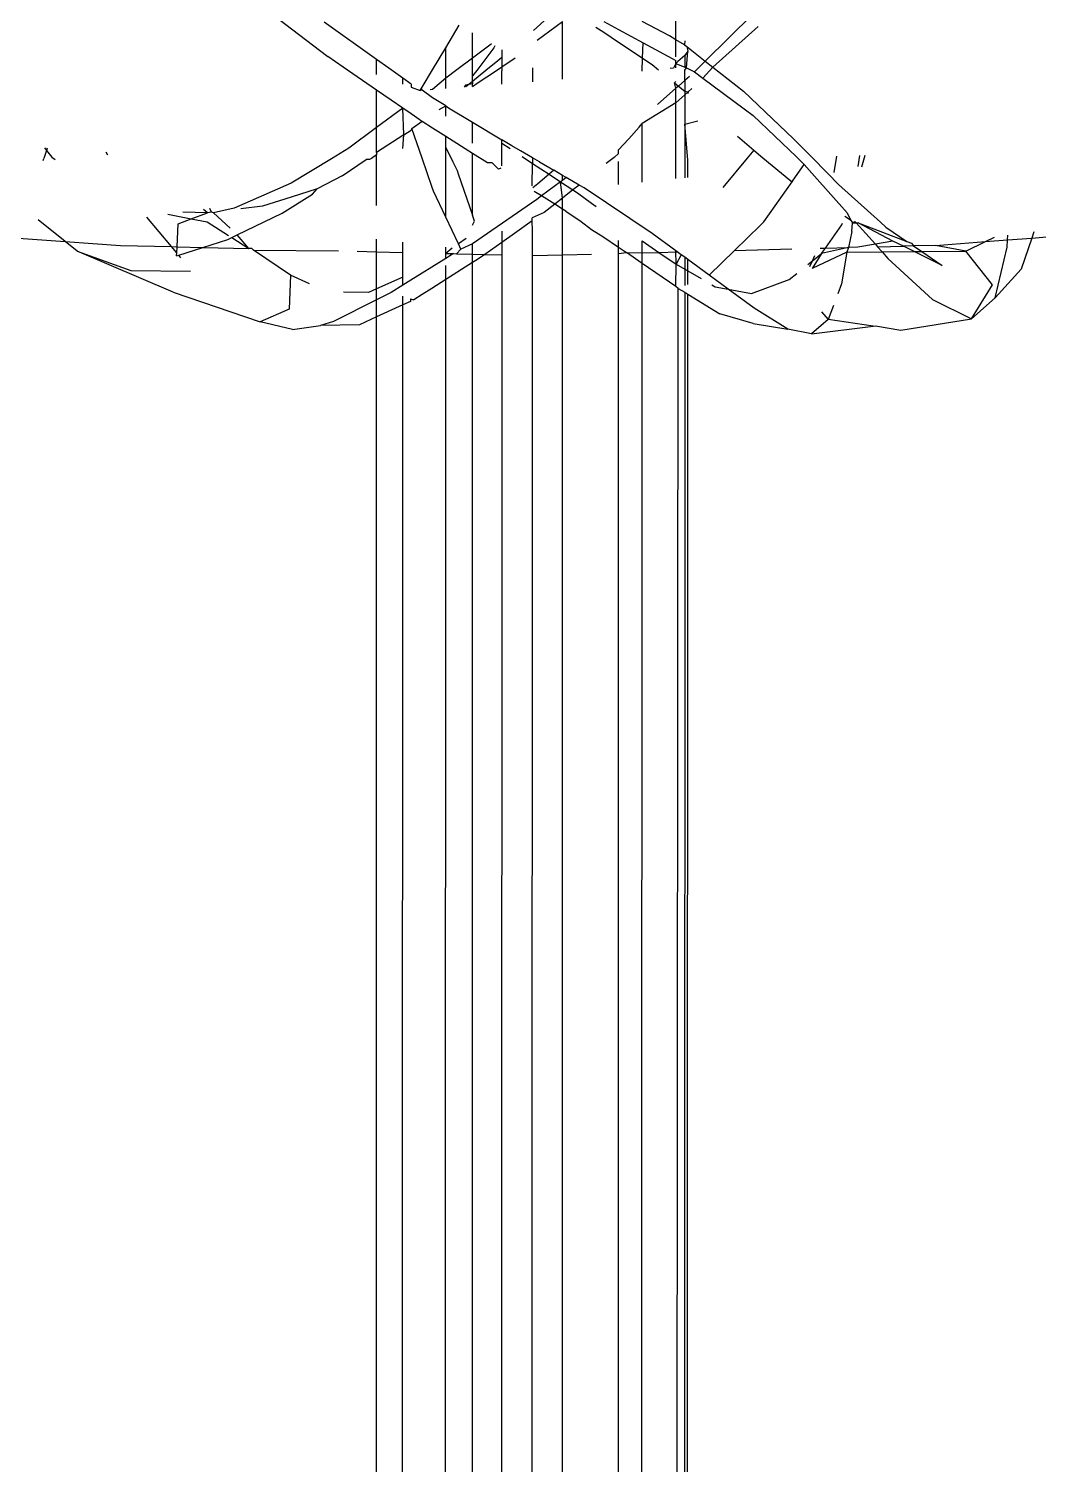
# Model space of a CAD drawing. Header units: inches. Extents: x 3324238 to 135265466, y -1036581 to 20094598.
# Drawn here: x 3354734.106 to 3354734.768, y -519092.434 to -519091.493 of the extents above; entities that cross this region are included whole.
import ezdxf

# ---------------------------------------------------------------- set-up
doc = ezdxf.new("R2010")
doc.units = ezdxf.units.IN
doc.header["$MEASUREMENT"] = 0

msp = doc.modelspace()

# ---------------------------------------------------------------- linework, layer by layer
for p, q in [((3354734.23873, -519091.46209, 0.00267), (3354734.27867, -519091.49267, 0.00267)), ((3354734.4563, -519091.47646, 0.00267), (3354734.4372, -519091.4939, 0.00267)), ((3354734.53061, -519091.49625, 0.00267), (3354734.53051, -519091.48051, 0.00267)), ((3354734.58114, -519091.48303, 0.00267), (3354734.54989, -519091.5139, 0.00267)), ((3354734.27867, -519091.49267, 0.00267), (3354734.30246, -519091.51088, 0.00267)), ((3354734.33444, -519091.51281, 0.00267), (3354734.29999, -519091.48833, 0.00267)), ((3354734.37976, -519091.50506, 0.00267), (3354734.38856, -519091.49029, 0.00267)), ((3354734.43978, -519091.50021, 0.00267), (3354734.4563, -519091.488, 0.00267)), ((3354734.45629, -519091.51569, 0.00267), (3354734.4563, -519091.488, 0.00267)), ((3354734.47821, -519091.49156, 0.00267), (3354734.48332, -519091.49497, 0.00267)), ((3354734.48335, -519091.48789, 0.00267), (3354734.49305, -519091.49313, 0.00267)), ((3354734.52636, -519091.49736, 0.00267), (3354734.5085, -519091.48779, 0.00267)), ((3354734.58447, -519091.49117, 0.00267), (3354734.55488, -519091.51783, 0.00267)), ((3354734.39738, -519091.51183, 0.00267), (3354734.39739, -519091.49542, 0.00267)), ((3354734.48332, -519091.49497, 0.00267), (3354734.49305, -519091.50146, 0.00267)), ((3354734.49305, -519091.49313, 0.00267), (3354734.50917, -519091.50186, 0.00267)), ((3354734.49305, -519091.50146, 0.00267), (3354734.49801, -519091.50478, 0.00267)), ((3354734.50881, -519091.51198, 0.00267), (3354734.50917, -519091.50186, 0.00267)), ((3354734.50917, -519091.50186, 0.00267), (3354734.5306, -519091.51346, 0.00267)), ((3354734.53061, -519091.49986, 0.00267), (3354734.52636, -519091.49736, 0.00267)), ((3354734.5306, -519091.51104, 0.00267), (3354734.53061, -519091.49986, 0.00267)), ((3354734.53061, -519091.49986, 0.00267), (3354734.53061, -519091.49625, 0.00267)), ((3354734.53636, -519091.50324, 0.00267), (3354734.53061, -519091.49986, 0.00267)), ((3354734.53641, -519091.50061, 0.00267), (3354734.53636, -519091.50324, 0.00267)), ((3354734.31247, -519091.51775, 0.00267), (3354734.30246, -519091.51088, 0.00267)), ((3354734.37113, -519091.51954, 0.00267), (3354734.37976, -519091.50506, 0.00267)), ((3354734.37975, -519091.51941, 0.00267), (3354734.37976, -519091.50506, 0.00267)), ((3354734.40875, -519091.50336, 0.00267), (3354734.39738, -519091.51183, 0.00267)), ((3354734.41127, -519091.50514, 0.00267), (3354734.40012, -519091.51992, 0.00267)), ((3354734.40973, -519091.50259, 0.00267), (3354734.40875, -519091.50336, 0.00267)), ((3354734.41196, -519091.50389, 0.00267), (3354734.41127, -519091.50514, 0.00267)), ((3354734.41651, -519091.50654, 0.00267), (3354734.41651, -519091.51157, 0.00267)), ((3354734.49801, -519091.50478, 0.00267), (3354734.50881, -519091.51198, 0.00267)), ((3354734.53641, -519091.51025, 0.00267), (3354734.53194, -519091.51418, 0.00267)), ((3354734.53636, -519091.50324, 0.00267), (3354734.53772, -519091.50431, 0.00267)), ((3354734.53837, -519091.50729, 0.00267), (3354734.53641, -519091.51025, 0.00267)), ((3354734.53866, -519091.50828, 0.00267), (3354734.53641, -519091.51025, 0.00267)), ((3354734.53641, -519091.51025, 0.00267), (3354734.53641, -519091.51776, 0.00267)), ((3354734.53767, -519091.51826, 0.00267), (3354734.53837, -519091.50729, 0.00267)), ((3354734.53772, -519091.50431, 0.00267), (3354734.54989, -519091.5139, 0.00267)), ((3354734.53772, -519091.50431, 0.00267), (3354734.53837, -519091.50729, 0.00267)), ((3354734.33444, -519091.53284, 0.00267), (3354734.31247, -519091.51775, 0.00267)), ((3354734.33444, -519091.51829, 0.00267), (3354734.33444, -519091.51281, 0.00267)), ((3354734.34246, -519091.51849, 0.00267), (3354734.33444, -519091.51281, 0.00267)), ((3354734.33444, -519091.5226, 0.00267), (3354734.33444, -519091.51829, 0.00267)), ((3354734.35162, -519091.52499, 0.00267), (3354734.34246, -519091.51849, 0.00267)), ((3354734.3643, -519091.531, 0.00267), (3354734.37113, -519091.51954, 0.00267)), ((3354734.37975, -519091.52496, 0.00267), (3354734.37975, -519091.51941, 0.00267)), ((3354734.38696, -519091.51959, 0.00267), (3354734.37975, -519091.52496, 0.00267)), ((3354734.39738, -519091.51183, 0.00267), (3354734.38696, -519091.51959, 0.00267)), ((3354734.39738, -519091.51985, 0.00267), (3354734.39738, -519091.51183, 0.00267)), ((3354734.39738, -519091.52355, 0.00267), (3354734.39738, -519091.51985, 0.00267)), ((3354734.40012, -519091.51992, 0.00267), (3354734.39738, -519091.52355, 0.00267)), ((3354734.40614, -519091.52007, 0.00267), (3354734.39738, -519091.52715, 0.00267)), ((3354734.40105, -519091.52797, 0.00267), (3354734.41238, -519091.52045, 0.00267)), ((3354734.41398, -519091.51373, 0.00267), (3354734.40614, -519091.52007, 0.00267)), ((3354734.41238, -519091.52045, 0.00267), (3354734.41651, -519091.51765, 0.00267)), ((3354734.41651, -519091.51157, 0.00267), (3354734.41398, -519091.51373, 0.00267)), ((3354734.41651, -519091.51157, 0.00267), (3354734.41651, -519091.51765, 0.00267)), ((3354734.41651, -519091.51765, 0.00267), (3354734.42534, -519091.51167, 0.00267)), ((3354734.41651, -519091.51765, 0.00267), (3354734.41651, -519091.52032, 0.00267)), ((3354734.41651, -519091.52487, 0.00267), (3354734.41651, -519091.52032, 0.00267)), ((3354734.43667, -519091.51826, 0.00267), (3354734.43667, -519091.52082, 0.00267)), ((3354734.43667, -519091.52082, 0.00267), (3354734.43667, -519091.52734, 0.00267)), ((3354734.45629, -519091.52032, 0.00267), (3354734.45629, -519091.51569, 0.00267)), ((3354734.45629, -519091.52568, 0.00267), (3354734.45629, -519091.52032, 0.00267)), ((3354734.5085, -519091.52052, 0.00267), (3354734.50881, -519091.51198, 0.00267)), ((3354734.50881, -519091.51198, 0.00267), (3354734.51504, -519091.51613, 0.00267)), ((3354734.51504, -519091.51613, 0.00267), (3354734.51912, -519091.51947, 0.00267)), ((3354734.52909, -519091.51848, 0.00267), (3354734.52677, -519091.51871, 0.00267)), ((3354734.5306, -519091.51535, 0.00267), (3354734.52909, -519091.51848, 0.00267)), ((3354734.5306, -519091.51535, 0.00267), (3354734.5306, -519091.51346, 0.00267)), ((3354734.53194, -519091.51418, 0.00267), (3354734.5306, -519091.51535, 0.00267)), ((3354734.5306, -519091.51833, 0.00267), (3354734.5306, -519091.51535, 0.00267)), ((3354734.5306, -519091.51535, 0.00267), (3354734.53641, -519091.51776, 0.00267)), ((3354734.5364, -519091.52656, 0.00267), (3354734.53641, -519091.51985, 0.00267)), ((3354734.53641, -519091.51776, 0.00267), (3354734.53767, -519091.51826, 0.00267)), ((3354734.53641, -519091.51985, 0.00267), (3354734.53767, -519091.51826, 0.00267)), ((3354734.53767, -519091.51826, 0.00267), (3354734.54276, -519091.52094, 0.00267)), ((3354734.54568, -519091.51806, 0.00267), (3354734.54276, -519091.52094, 0.00267)), ((3354734.54276, -519091.52094, 0.00267), (3354734.54824, -519091.52501, 0.00267)), ((3354734.54989, -519091.5139, 0.00267), (3354734.54568, -519091.51806, 0.00267)), ((3354734.55488, -519091.51783, 0.00267), (3354734.54824, -519091.52501, 0.00267)), ((3354734.54989, -519091.5139, 0.00267), (3354734.55488, -519091.51783, 0.00267)), ((3354734.55488, -519091.51783, 0.00267), (3354734.5749, -519091.5336, 0.00267)), ((3354734.35162, -519091.5289, 0.00267), (3354734.35162, -519091.52499, 0.00267)), ((3354734.3572, -519091.52894, 0.00267), (3354734.35162, -519091.52499, 0.00267)), ((3354734.3572, -519091.52894, 0.00267), (3354734.35719, -519091.53094, 0.00267)), ((3354734.37975, -519091.52496, 0.00267), (3354734.37108, -519091.53246, 0.00267)), ((3354734.37975, -519091.53178, 0.00267), (3354734.37975, -519091.52496, 0.00267)), ((3354734.3928, -519091.52962, 0.00267), (3354734.39189, -519091.53084, 0.00267)), ((3354734.39483, -519091.52922, 0.00267), (3354734.3928, -519091.52962, 0.00267)), ((3354734.39483, -519091.52922, 0.00267), (3354734.39293, -519091.53075, 0.00267)), ((3354734.39738, -519091.52715, 0.00267), (3354734.39483, -519091.52922, 0.00267)), ((3354734.39738, -519091.52871, 0.00267), (3354734.39483, -519091.52922, 0.00267)), ((3354734.39738, -519091.52715, 0.00267), (3354734.39738, -519091.52355, 0.00267)), ((3354734.39738, -519091.52715, 0.00267), (3354734.39738, -519091.52871, 0.00267)), ((3354734.39738, -519091.53041, 0.00267), (3354734.40105, -519091.52797, 0.00267)), ((3354734.39738, -519091.53041, 0.00267), (3354734.39738, -519091.52871, 0.00267)), ((3354734.41651, -519091.52891, 0.00267), (3354734.41651, -519091.52487, 0.00267)), ((3354734.52978, -519091.52816, 0.00267), (3354734.5306, -519091.52712, 0.00267)), ((3354734.5306, -519091.53165, 0.00267), (3354734.52978, -519091.52816, 0.00267)), ((3354734.52978, -519091.52816, 0.00267), (3354734.53227, -519091.53019, 0.00267)), ((3354734.53227, -519091.53019, 0.00267), (3354734.5306, -519091.53165, 0.00267)), ((3354734.5364, -519091.52656, 0.00267), (3354734.53227, -519091.53019, 0.00267)), ((3354734.53227, -519091.53019, 0.00267), (3354734.5364, -519091.53356, 0.00267)), ((3354734.53944, -519091.52389, 0.00267), (3354734.5364, -519091.52656, 0.00267)), ((3354734.5364, -519091.52656, 0.00267), (3354734.5364, -519091.53356, 0.00267)), ((3354734.54824, -519091.52501, 0.00267), (3354734.57542, -519091.54517, 0.00267)), ((3354734.33444, -519091.54134, 0.00267), (3354734.33444, -519091.53284, 0.00267)), ((3354734.34401, -519091.53942, 0.00267), (3354734.33444, -519091.53284, 0.00267)), ((3354734.35162, -519091.54465, 0.00267), (3354734.34401, -519091.53942, 0.00267)), ((3354734.35719, -519091.53094, 0.00267), (3354734.36306, -519091.53309, 0.00267)), ((3354734.36306, -519091.53309, 0.00267), (3354734.36365, -519091.53209, 0.00267)), ((3354734.3643, -519091.53299, 0.00267), (3354734.36306, -519091.53309, 0.00267)), ((3354734.36365, -519091.53209, 0.00267), (3354734.3643, -519091.531, 0.00267)), ((3354734.36365, -519091.53209, 0.00267), (3354734.3643, -519091.53299, 0.00267)), ((3354734.37106, -519091.53794, 0.00267), (3354734.3643, -519091.53299, 0.00267)), ((3354734.37108, -519091.53246, 0.00267), (3354734.36951, -519091.53258, 0.00267)), ((3354734.37975, -519091.54321, 0.00267), (3354734.37106, -519091.53794, 0.00267)), ((3354734.5306, -519091.53165, 0.00267), (3354734.51852, -519091.54226, 0.00267)), ((3354734.5306, -519091.54111, 0.00267), (3354734.5306, -519091.53165, 0.00267)), ((3354734.5364, -519091.53597, 0.00267), (3354734.5306, -519091.54111, 0.00267)), ((3354734.5364, -519091.53356, 0.00267), (3354734.5364, -519091.53597, 0.00267)), ((3354734.5364, -519091.53356, 0.00267), (3354734.53858, -519091.53404, 0.00267)), ((3354734.53858, -519091.53404, 0.00267), (3354734.5364, -519091.53597, 0.00267)), ((3354734.5364, -519091.53597, 0.00267), (3354734.5364, -519091.55526, 0.00267)), ((3354734.53858, -519091.53404, 0.00267), (3354734.53836, -519091.53516, 0.00267)), ((3354734.54097, -519091.53181, 0.00267), (3354734.53858, -519091.53404, 0.00267)), ((3354734.58457, -519091.5428, 0.00267), (3354734.5749, -519091.5336, 0.00267)), ((3354734.33443, -519091.55742, 0.00267), (3354734.33444, -519091.54134, 0.00267)), ((3354734.35162, -519091.54465, 0.00267), (3354734.33443, -519091.55742, 0.00267)), ((3354734.35229, -519091.56227, 0.00267), (3354734.35162, -519091.54465, 0.00267)), ((3354734.35714, -519091.54844, 0.00267), (3354734.35162, -519091.54465, 0.00267)), ((3354734.36309, -519091.55253, 0.00267), (3354734.35714, -519091.54844, 0.00267)), ((3354734.37553, -519091.54568, 0.00267), (3354734.37975, -519091.54321, 0.00267)), ((3354734.37975, -519091.54993, 0.00267), (3354734.37975, -519091.54321, 0.00267)), ((3354734.37975, -519091.54321, 0.00267), (3354734.38154, -519091.54456, 0.00267)), ((3354734.38154, -519091.54456, 0.00267), (3354734.39738, -519091.55389, 0.00267)), ((3354734.5306, -519091.54111, 0.00267), (3354734.5085, -519091.55482, 0.00267)), ((3354734.5306, -519091.55677, 0.00267), (3354734.5306, -519091.54111, 0.00267)), ((3354734.57542, -519091.54517, 0.00267), (3354734.5812, -519091.54945, 0.00267)), ((3354734.60765, -519091.56475, 0.00267), (3354734.58457, -519091.5428, 0.00267)), ((3354734.33443, -519091.55742, 0.00267), (3354734.31619, -519091.57097, 0.00267)), ((3354734.33443, -519091.57373, 0.00267), (3354734.33443, -519091.55742, 0.00267)), ((3354734.35764, -519091.55793, 0.00267), (3354734.3571, -519091.55911, 0.00267)), ((3354734.35764, -519091.55793, 0.00267), (3354734.3643, -519091.55329, 0.00267)), ((3354734.3643, -519091.57744, 0.00267), (3354734.35764, -519091.55793, 0.00267)), ((3354734.36309, -519091.55253, 0.00267), (3354734.3643, -519091.55329, 0.00267)), ((3354734.3643, -519091.55329, 0.00267), (3354734.37099, -519091.5575, 0.00267)), ((3354734.37099, -519091.5575, 0.00267), (3354734.37975, -519091.56302, 0.00267)), ((3354734.39738, -519091.55389, 0.00267), (3354734.4165, -519091.56549, 0.00267)), ((3354734.39738, -519091.56772, 0.00267), (3354734.39738, -519091.55389, 0.00267)), ((3354734.50663, -519091.55715, 0.00267), (3354734.49973, -519091.56476, 0.00267)), ((3354734.50663, -519091.55715, 0.00267), (3354734.5085, -519091.55482, 0.00267)), ((3354734.5085, -519091.56249, 0.00267), (3354734.5085, -519091.55482, 0.00267)), ((3354734.5306, -519091.57869, 0.00267), (3354734.5306, -519091.55677, 0.00267)), ((3354734.5364, -519091.55526, 0.00267), (3354734.54506, -519091.55302, 0.00267)), ((3354734.5364, -519091.55526, 0.00267), (3354734.5364, -519091.57854, 0.00267)), ((3354734.53836, -519091.5785, 0.00267), (3354734.5364, -519091.55526, 0.00267)), ((3354734.5812, -519091.54945, 0.00267), (3354734.60957, -519091.57669, 0.00267)), ((3354734.35229, -519091.56227, 0.00267), (3354734.33443, -519091.57373, 0.00267)), ((3354734.35162, -519091.57105, 0.00267), (3354734.35229, -519091.56227, 0.00267)), ((3354734.35229, -519091.56227, 0.00267), (3354734.3571, -519091.55911, 0.00267)), ((3354734.37975, -519091.57039, 0.00267), (3354734.37975, -519091.56302, 0.00267)), ((3354734.37975, -519091.56302, 0.00267), (3354734.39738, -519091.57413, 0.00267)), ((3354734.4165, -519091.56754, 0.00267), (3354734.4165, -519091.56549, 0.00267)), ((3354734.41973, -519091.56744, 0.00267), (3354734.4165, -519091.56549, 0.00267)), ((3354734.4165, -519091.58057, 0.00267), (3354734.4165, -519091.56754, 0.00267)), ((3354734.4165, -519091.56754, 0.00267), (3354734.42209, -519091.57122, 0.00267)), ((3354734.42301, -519091.56935, 0.00267), (3354734.41973, -519091.56744, 0.00267)), ((3354734.49973, -519091.56476, 0.00267), (3354734.49304, -519091.57212, 0.00267)), ((3354734.50849, -519091.57925, 0.00267), (3354734.5085, -519091.56249, 0.00267)), ((3354734.57106, -519091.56307, 0.00267), (3354734.58167, -519091.57232, 0.00267)), ((3354734.60765, -519091.56475, 0.00267), (3354734.61921, -519091.57645, 0.00267)), ((3354734.11804, -519091.57236, 0.00267), (3354734.11639, -519091.57777, 0.00267)), ((3354734.11668, -519091.57072, 0.00267), (3354734.11804, -519091.57236, 0.00267)), ((3354734.1185, -519091.57085, 0.00267), (3354734.11804, -519091.57236, 0.00267)), ((3354734.11804, -519091.57236, 0.00267), (3354734.12165, -519091.57673, 0.00267)), ((3354734.12165, -519091.57673, 0.00267), (3354734.12379, -519091.57842, 0.00267)), ((3354734.15838, -519091.57542, 0.00267), (3354734.15726, -519091.5736, 0.00267)), ((3354734.31619, -519091.57097, 0.00267), (3354734.30496, -519091.57781, 0.00267)), ((3354734.33443, -519091.57533, 0.00267), (3354734.33115, -519091.57773, 0.00267)), ((3354734.33443, -519091.57373, 0.00267), (3354734.33443, -519091.57533, 0.00267)), ((3354734.33443, -519091.57854, 0.00267), (3354734.33443, -519091.57533, 0.00267)), ((3354734.37975, -519091.57039, 0.00267), (3354734.38434, -519091.57978, 0.00267)), ((3354734.37975, -519091.57966, 0.00267), (3354734.37975, -519091.57039, 0.00267)), ((3354734.39738, -519091.5801, 0.00267), (3354734.39738, -519091.57413, 0.00267)), ((3354734.39738, -519091.57413, 0.00267), (3354734.40724, -519091.58034, 0.00267)), ((3354734.42866, -519091.57265, 0.00267), (3354734.42301, -519091.56935, 0.00267)), ((3354734.43668, -519091.57732, 0.00267), (3354734.42866, -519091.57265, 0.00267)), ((3354734.42992, -519091.57636, 0.00267), (3354734.43668, -519091.58107, 0.00267)), ((3354734.43668, -519091.57732, 0.00267), (3354734.43668, -519091.58107, 0.00267)), ((3354734.44114, -519091.57992, 0.00267), (3354734.43668, -519091.57732, 0.00267)), ((3354734.49014, -519091.57694, 0.00267), (3354734.48495, -519091.58103, 0.00267)), ((3354734.49304, -519091.57437, 0.00267), (3354734.49014, -519091.57694, 0.00267)), ((3354734.49304, -519091.57437, 0.00267), (3354734.49304, -519091.57212, 0.00267)), ((3354734.58167, -519091.57232, 0.00267), (3354734.57734, -519091.57751, 0.00267)), ((3354734.58167, -519091.57232, 0.00267), (3354734.58768, -519091.57725, 0.00267)), ((3354734.58768, -519091.57725, 0.00267), (3354734.60604, -519091.59228, 0.00267)), ((3354734.60957, -519091.57669, 0.00267), (3354734.61477, -519091.58169, 0.00267)), ((3354734.61921, -519091.57645, 0.00267), (3354734.63022, -519091.58759, 0.00267)), ((3354734.63429, -519091.58679, 0.00267), (3354734.63617, -519091.57622, 0.00267)), ((3354734.65013, -519091.5829, 0.00267), (3354734.65108, -519091.57564, 0.00267)), ((3354734.6525, -519091.58326, 0.00267), (3354734.6546, -519091.57555, 0.00267)), ((3354734.116, -519091.5791, 0.00267), (3354734.11639, -519091.57777, 0.00267)), ((3354734.30496, -519091.57781, 0.00267), (3354734.27843, -519091.59397, 0.00267)), ((3354734.31191, -519091.58906, 0.00267), (3354734.32761, -519091.57837, 0.00267)), ((3354734.3299, -519091.57843, 0.00267), (3354734.32761, -519091.57837, 0.00267)), ((3354734.33115, -519091.57773, 0.00267), (3354734.3299, -519091.57843, 0.00267)), ((3354734.33443, -519091.59528, 0.00267), (3354734.33443, -519091.57854, 0.00267)), ((3354734.37084, -519091.59661, 0.00267), (3354734.3643, -519091.57744, 0.00267)), ((3354734.37975, -519091.58898, 0.00267), (3354734.37975, -519091.57966, 0.00267)), ((3354734.38434, -519091.57978, 0.00267), (3354734.38718, -519091.58558, 0.00267)), ((3354734.38718, -519091.58558, 0.00267), (3354734.38796, -519091.58784, 0.00267)), ((3354734.39737, -519091.58653, 0.00267), (3354734.39738, -519091.5801, 0.00267)), ((3354734.39737, -519091.61483, 0.00267), (3354734.39737, -519091.58653, 0.00267)), ((3354734.40724, -519091.58034, 0.00267), (3354734.40995, -519091.58041, 0.00267)), ((3354734.40995, -519091.58041, 0.00267), (3354734.41429, -519091.58479, 0.00267)), ((3354734.41582, -519091.58397, 0.00267), (3354734.41429, -519091.58479, 0.00267)), ((3354734.4165, -519091.58258, 0.00267), (3354734.4165, -519091.58057, 0.00267)), ((3354734.43639, -519091.59555, 0.00267), (3354734.43668, -519091.58107, 0.00267)), ((3354734.43668, -519091.58107, 0.00267), (3354734.4476, -519091.58801, 0.00267)), ((3354734.44114, -519091.57992, 0.00267), (3354734.45061, -519091.58544, 0.00267)), ((3354734.45061, -519091.58544, 0.00267), (3354734.4476, -519091.58801, 0.00267)), ((3354734.45629, -519091.58875, 0.00267), (3354734.45061, -519091.58544, 0.00267)), ((3354734.49304, -519091.59471, 0.00267), (3354734.49304, -519091.57964, 0.00267)), ((3354734.50849, -519091.59314, 0.00267), (3354734.50849, -519091.57925, 0.00267)), ((3354734.5306, -519091.5909, 0.00267), (3354734.5306, -519091.57869, 0.00267)), ((3354734.5364, -519091.57854, 0.00267), (3354734.5364, -519091.59031, 0.00267)), ((3354734.53836, -519091.59011, 0.00267), (3354734.53836, -519091.5785, 0.00267)), ((3354734.57734, -519091.57751, 0.00267), (3354734.56135, -519091.59666, 0.00267)), ((3354734.60748, -519091.592, 0.00267), (3354734.61477, -519091.58169, 0.00267)), ((3354734.61477, -519091.58169, 0.00267), (3354734.62153, -519091.58927, 0.00267)), ((3354734.27843, -519091.59397, 0.00267), (3354734.24809, -519091.60728, 0.00267)), ((3354734.31191, -519091.58906, 0.00267), (3354734.29553, -519091.59766, 0.00267)), ((3354734.33443, -519091.60849, 0.00267), (3354734.33443, -519091.59528, 0.00267)), ((3354734.37974, -519091.61613, 0.00267), (3354734.37975, -519091.58898, 0.00267)), ((3354734.38796, -519091.58784, 0.00267), (3354734.39737, -519091.61483, 0.00267)), ((3354734.44017, -519091.59435, 0.00267), (3354734.43686, -519091.59693, 0.00267)), ((3354734.4476, -519091.58801, 0.00267), (3354734.44017, -519091.59435, 0.00267)), ((3354734.45508, -519091.59294, 0.00267), (3354734.44246, -519091.60226, 0.00267)), ((3354734.4476, -519091.58801, 0.00267), (3354734.45508, -519091.59294, 0.00267)), ((3354734.45629, -519091.59205, 0.00267), (3354734.45508, -519091.59294, 0.00267)), ((3354734.45628, -519091.60364, 0.00267), (3354734.45508, -519091.59294, 0.00267)), ((3354734.45508, -519091.59294, 0.00267), (3354734.46312, -519091.59825, 0.00267)), ((3354734.45878, -519091.5902, 0.00267), (3354734.45629, -519091.58875, 0.00267)), ((3354734.45629, -519091.59205, 0.00267), (3354734.45629, -519091.58875, 0.00267)), ((3354734.45878, -519091.5902, 0.00267), (3354734.45629, -519091.59205, 0.00267)), ((3354734.46714, -519091.59508, 0.00267), (3354734.45878, -519091.5902, 0.00267)), ((3354734.46714, -519091.59508, 0.00267), (3354734.46312, -519091.59825, 0.00267)), ((3354734.47045, -519091.59701, 0.00267), (3354734.46714, -519091.59508, 0.00267)), ((3354734.58819, -519091.61929, 0.00267), (3354734.60683, -519091.59293, 0.00267)), ((3354734.60604, -519091.59228, 0.00267), (3354734.60683, -519091.59293, 0.00267)), ((3354734.60683, -519091.59293, 0.00267), (3354734.60748, -519091.592, 0.00267)), ((3354734.62153, -519091.58927, 0.00267), (3354734.64292, -519091.61329, 0.00267)), ((3354734.63022, -519091.58759, 0.00267), (3354734.6372, -519091.59465, 0.00267)), ((3354734.66464, -519091.6194, 0.00267), (3354734.6372, -519091.59465, 0.00267)), ((3354734.27843, -519091.60306, 0.00267), (3354734.25963, -519091.60901, 0.00267)), ((3354734.27253, -519091.61347, 0.00267), (3354734.29246, -519091.60112, 0.00267)), ((3354734.29553, -519091.59766, 0.00267), (3354734.27843, -519091.60306, 0.00267)), ((3354734.29246, -519091.60112, 0.00267), (3354734.29553, -519091.59766, 0.00267)), ((3354734.37173, -519091.59921, 0.00267), (3354734.37084, -519091.59661, 0.00267)), ((3354734.37974, -519091.61613, 0.00267), (3354734.37173, -519091.59921, 0.00267)), ((3354734.43942, -519091.60451, 0.00267), (3354734.39737, -519091.6337, 0.00267)), ((3354734.44246, -519091.60226, 0.00267), (3354734.43765, -519091.59927, 0.00267)), ((3354734.44246, -519091.60226, 0.00267), (3354734.43942, -519091.60451, 0.00267)), ((3354734.45118, -519091.60766, 0.00267), (3354734.44246, -519091.60226, 0.00267)), ((3354734.45628, -519091.60364, 0.00267), (3354734.45118, -519091.60766, 0.00267)), ((3354734.46312, -519091.59825, 0.00267), (3354734.45628, -519091.60364, 0.00267)), ((3354734.45628, -519091.61083, 0.00267), (3354734.45628, -519091.60364, 0.00267)), ((3354734.46312, -519091.59825, 0.00267), (3354734.46603, -519091.60016, 0.00267)), ((3354734.46603, -519091.60016, 0.00267), (3354734.47541, -519091.607, 0.00267)), ((3354734.515, -519091.62688, 0.00267), (3354734.47045, -519091.59701, 0.00267)), ((3354734.19757, -519091.6143, 0.00267), (3354734.21296, -519091.61726, 0.00267)), ((3354734.22355, -519091.61337, 0.00267), (3354734.20754, -519091.61292, 0.00267)), ((3354734.21296, -519091.61726, 0.00267), (3354734.22355, -519091.61337, 0.00267)), ((3354734.22355, -519091.61337, 0.00267), (3354734.22097, -519091.61105, 0.00267)), ((3354734.22628, -519091.6129, 0.00267), (3354734.22355, -519091.61337, 0.00267)), ((3354734.22628, -519091.6129, 0.00267), (3354734.22516, -519091.61047, 0.00267)), ((3354734.22765, -519091.61337, 0.00267), (3354734.22628, -519091.6129, 0.00267)), ((3354734.24118, -519091.61031, 0.00267), (3354734.22765, -519091.61337, 0.00267)), ((3354734.23842, -519091.62341, 0.00267), (3354734.22765, -519091.61337, 0.00267)), ((3354734.24809, -519091.60728, 0.00267), (3354734.24118, -519091.61031, 0.00267)), ((3354734.2431, -519091.62777, 0.00267), (3354734.27253, -519091.61347, 0.00267)), ((3354734.25963, -519091.60901, 0.00267), (3354734.24536, -519091.61073, 0.00267)), ((3354734.39872, -519091.6187, 0.00267), (3354734.39737, -519091.61483, 0.00267)), ((3354734.44423, -519091.61315, 0.00267), (3354734.43639, -519091.61659, 0.00267)), ((3354734.45118, -519091.60766, 0.00267), (3354734.44423, -519091.61315, 0.00267)), ((3354734.45628, -519091.61083, 0.00267), (3354734.45118, -519091.60766, 0.00267)), ((3354734.45851, -519091.6122, 0.00267), (3354734.45628, -519091.61083, 0.00267)), ((3354734.45628, -519091.62137, 0.00267), (3354734.45628, -519091.61083, 0.00267)), ((3354734.45851, -519091.6122, 0.00267), (3354734.46846, -519091.61901, 0.00267)), ((3354734.47541, -519091.607, 0.00267), (3354734.47845, -519091.60922, 0.00267)), ((3354734.64292, -519091.61329, 0.00267), (3354734.64505, -519091.61785, 0.00267)), ((3354734.1303, -519091.63207, 0.00267), (3354734.11261, -519091.6178, 0.00267)), ((3354734.20003, -519091.63547, 0.00267), (3354734.18383, -519091.61621, 0.00267)), ((3354734.20362, -519091.63556, 0.00267), (3354734.20434, -519091.62043, 0.00267)), ((3354734.20434, -519091.62043, 0.00267), (3354734.21296, -519091.61726, 0.00267)), ((3354734.21296, -519091.61726, 0.00267), (3354734.22338, -519091.61927, 0.00267)), ((3354734.22338, -519091.61927, 0.00267), (3354734.2374, -519091.62823, 0.00267)), ((3354734.38803, -519091.63361, 0.00267), (3354734.37974, -519091.61613, 0.00267)), ((3354734.39737, -519091.62144, 0.00267), (3354734.39872, -519091.6187, 0.00267)), ((3354734.43639, -519091.61867, 0.00267), (3354734.42478, -519091.62684, 0.00267)), ((3354734.43639, -519091.61867, 0.00267), (3354734.43639, -519091.61659, 0.00267)), ((3354734.43669, -519091.62518, 0.00267), (3354734.43639, -519091.61867, 0.00267)), ((3354734.45628, -519091.62468, 0.00267), (3354734.45628, -519091.62137, 0.00267)), ((3354734.46846, -519091.61901, 0.00267), (3354734.47541, -519091.6242, 0.00267)), ((3354734.47541, -519091.6242, 0.00267), (3354734.48275, -519091.62877, 0.00267)), ((3354734.56906, -519091.63797, 0.00267), (3354734.58604, -519091.62139, 0.00267)), ((3354734.58604, -519091.62139, 0.00267), (3354734.58819, -519091.61929, 0.00267)), ((3354734.62865, -519091.63646, 0.00267), (3354734.63947, -519091.62118, 0.00267)), ((3354734.63947, -519091.62118, 0.00267), (3354734.63992, -519091.62003, 0.00267)), ((3354734.64125, -519091.61547, 0.00267), (3354734.64505, -519091.61785, 0.00267)), ((3354734.64505, -519091.61785, 0.00267), (3354734.64643, -519091.61986, 0.00267)), ((3354734.64587, -519091.62554, 0.00267), (3354734.64643, -519091.61986, 0.00267)), ((3354734.64643, -519091.61986, 0.00267), (3354734.64801, -519091.61898, 0.00267)), ((3354734.64643, -519091.61986, 0.00267), (3354734.64874, -519091.6198, 0.00267)), ((3354734.64801, -519091.61898, 0.00267), (3354734.64874, -519091.6198, 0.00267)), ((3354734.64874, -519091.6198, 0.00267), (3354734.65006, -519091.61977, 0.00267)), ((3354734.64874, -519091.6198, 0.00267), (3354734.66136, -519091.63393, 0.00267)), ((3354734.65006, -519091.61977, 0.00267), (3354734.68201, -519091.63204, 0.00267)), ((3354734.67277, -519091.63196, 0.00267), (3354734.65006, -519091.61977, 0.00267)), ((3354734.66819, -519091.62261, 0.00267), (3354734.66464, -519091.6194, 0.00267)), ((3354734.66819, -519091.62261, 0.00267), (3354734.68201, -519091.63204, 0.00267)), ((3354734.09665, -519091.62968, 0.00267), (3354734.1303, -519091.63207, 0.00267)), ((3354734.13814, -519091.63839, 0.00267), (3354734.1303, -519091.63207, 0.00267)), ((3354734.1303, -519091.63207, 0.00267), (3354734.1665, -519091.63464, 0.00267)), ((3354734.22063, -519091.63598, 0.00267), (3354734.23686, -519091.6308, 0.00267)), ((3354734.23686, -519091.6308, 0.00267), (3354734.23945, -519091.62954, 0.00267)), ((3354734.23945, -519091.62954, 0.00267), (3354734.2431, -519091.62777, 0.00267)), ((3354734.23945, -519091.62954, 0.00267), (3354734.25069, -519091.63672, 0.00267)), ((3354734.25069, -519091.63672, 0.00267), (3354734.2431, -519091.62777, 0.00267)), ((3354734.33443, -519091.63879, 0.00267), (3354734.33443, -519091.63057, 0.00267)), ((3354734.35161, -519091.63922, 0.00267), (3354734.35161, -519091.6326, 0.00267)), ((3354734.39305, -519091.63023, 0.00267), (3354734.38803, -519091.63361, 0.00267)), ((3354734.38967, -519091.63708, 0.00267), (3354734.38803, -519091.63361, 0.00267)), ((3354734.39737, -519091.6337, 0.00267), (3354734.38967, -519091.63708, 0.00267)), ((3354734.39737, -519091.64035, 0.00267), (3354734.39737, -519091.6337, 0.00267)), ((3354734.4165, -519091.63267, 0.00267), (3354734.40531, -519091.64054, 0.00267)), ((3354734.4165, -519091.62531, 0.00267), (3354734.4165, -519091.63267, 0.00267)), ((3354734.42478, -519091.62684, 0.00267), (3354734.4165, -519091.63267, 0.00267)), ((3354734.4165, -519091.63267, 0.00267), (3354734.4165, -519091.64082, 0.00267)), ((3354734.4367, -519091.64132, 0.00267), (3354734.43669, -519091.62518, 0.00267)), ((3354734.45628, -519091.64082, 0.00267), (3354734.45628, -519091.62468, 0.00267)), ((3354734.48275, -519091.62877, 0.00267), (3354734.49304, -519091.6358, 0.00267)), ((3354734.49304, -519091.6358, 0.00267), (3354734.49304, -519091.63148, 0.00267)), ((3354734.50849, -519091.63169, 0.00267), (3354734.51947, -519091.63922, 0.00267)), ((3354734.50849, -519091.6395, 0.00267), (3354734.50849, -519091.63169, 0.00267)), ((3354734.53059, -519091.63822, 0.00267), (3354734.515, -519091.62688, 0.00267)), ((3354734.64587, -519091.62554, 0.00267), (3354734.64384, -519091.63607, 0.00267)), ((3354734.67277, -519091.63196, 0.00267), (3354734.66136, -519091.63393, 0.00267)), ((3354734.67974, -519091.63516, 0.00267), (3354734.67277, -519091.63196, 0.00267)), ((3354734.68201, -519091.63204, 0.00267), (3354734.68508, -519091.63322, 0.00267)), ((3354734.68508, -519091.63322, 0.00267), (3354734.68634, -519091.635, 0.00267)), ((3354734.70086, -519091.63463, 0.00267), (3354734.73362, -519091.63213, 0.00267)), ((3354734.72072, -519091.63846, 0.00267), (3354734.73362, -519091.63213, 0.00267)), ((3354734.73362, -519091.63213, 0.00267), (3354734.73943, -519091.62928, 0.00267)), ((3354734.73362, -519091.63213, 0.00267), (3354734.74807, -519091.63103, 0.00267)), ((3354734.7478, -519091.63582, 0.00267), (3354734.74807, -519091.63103, 0.00267)), ((3354734.74807, -519091.63103, 0.00267), (3354734.74824, -519091.62806, 0.00267)), ((3354734.74807, -519091.63103, 0.00267), (3354734.76386, -519091.62983, 0.00267)), ((3354734.76386, -519091.62983, 0.00267), (3354734.75702, -519091.65022, 0.00267)), ((3354734.76525, -519091.6257, 0.00267), (3354734.76386, -519091.62983, 0.00267)), ((3354734.76386, -519091.62983, 0.00267), (3354734.77602, -519091.6289, 0.00267)), ((3354734.13814, -519091.63839, 0.00267), (3354734.17341, -519091.65118, 0.00267)), ((3354734.20108, -519091.66535, 0.00267), (3354734.13814, -519091.63839, 0.00267)), ((3354734.1665, -519091.63464, 0.00267), (3354734.20003, -519091.63547, 0.00267)), ((3354734.20003, -519091.63547, 0.00267), (3354734.20362, -519091.63556, 0.00267)), ((3354734.20343, -519091.63951, 0.00267), (3354734.20003, -519091.63547, 0.00267)), ((3354734.20334, -519091.64149, 0.00267), (3354734.20343, -519091.63951, 0.00267)), ((3354734.20334, -519091.64149, 0.00267), (3354734.20472, -519091.64105, 0.00267)), ((3354734.20343, -519091.63951, 0.00267), (3354734.20362, -519091.63556, 0.00267)), ((3354734.20362, -519091.63556, 0.00267), (3354734.22063, -519091.63598, 0.00267)), ((3354734.20472, -519091.64105, 0.00267), (3354734.22063, -519091.63598, 0.00267)), ((3354734.20614, -519091.64274, 0.00267), (3354734.20472, -519091.64105, 0.00267)), ((3354734.22063, -519091.63598, 0.00267), (3354734.25069, -519091.63672, 0.00267)), ((3354734.25276, -519091.63677, 0.00267), (3354734.25069, -519091.63672, 0.00267)), ((3354734.25376, -519091.6377, 0.00267), (3354734.25276, -519091.63677, 0.00267)), ((3354734.27797, -519091.65415, 0.00267), (3354734.25376, -519091.6377, 0.00267)), ((3354734.25376, -519091.6377, 0.00267), (3354734.30956, -519091.63818, 0.00267)), ((3354734.32175, -519091.63848, 0.00267), (3354734.33443, -519091.63879, 0.00267)), ((3354734.33442, -519091.66324, 0.00267), (3354734.33443, -519091.63879, 0.00267)), ((3354734.33443, -519091.63879, 0.00267), (3354734.35161, -519091.63922, 0.00267)), ((3354734.35161, -519091.65555, 0.00267), (3354734.35161, -519091.63922, 0.00267)), ((3354734.37974, -519091.64326, 0.00267), (3354734.37064, -519091.64892, 0.00267)), ((3354734.37974, -519091.63991, 0.00267), (3354734.37974, -519091.63591, 0.00267)), ((3354734.38388, -519091.6364, 0.00267), (3354734.37974, -519091.63991, 0.00267)), ((3354734.37974, -519091.63991, 0.00267), (3354734.38492, -519091.64004, 0.00267)), ((3354734.37974, -519091.64326, 0.00267), (3354734.37974, -519091.63991, 0.00267)), ((3354734.38492, -519091.64004, 0.00267), (3354734.37974, -519091.64326, 0.00267)), ((3354734.38492, -519091.64004, 0.00267), (3354734.38689, -519091.64009, 0.00267)), ((3354734.38689, -519091.64009, 0.00267), (3354734.38967, -519091.63708, 0.00267)), ((3354734.38689, -519091.64009, 0.00267), (3354734.39737, -519091.64035, 0.00267)), ((3354734.39737, -519091.64035, 0.00267), (3354734.40531, -519091.64054, 0.00267)), ((3354734.39737, -519091.64592, 0.00267), (3354734.39737, -519091.64035, 0.00267)), ((3354734.40531, -519091.64054, 0.00267), (3354734.40056, -519091.64389, 0.00267)), ((3354734.40531, -519091.64054, 0.00267), (3354734.4165, -519091.64082, 0.00267)), ((3354734.4165, -519091.64082, 0.00267), (3354734.4163, -519093.37237, 0.00267)), ((3354734.43619, -519093.37286, 0.00267), (3354734.4367, -519091.64132, 0.00267)), ((3354734.4367, -519091.64132, 0.00267), (3354734.45628, -519091.64082, 0.00267)), ((3354734.45608, -519093.37335, 0.00267), (3354734.45628, -519091.64082, 0.00267)), ((3354734.45628, -519091.64082, 0.00267), (3354734.47541, -519091.64034, 0.00267)), ((3354734.49284, -519093.37425, 0.00267), (3354734.49304, -519091.63989, 0.00267)), ((3354734.49304, -519091.63989, 0.00267), (3354734.49304, -519091.6358, 0.00267)), ((3354734.49304, -519091.6358, 0.00267), (3354734.49817, -519091.63931, 0.00267)), ((3354734.49304, -519091.63989, 0.00267), (3354734.49817, -519091.63931, 0.00267)), ((3354734.49817, -519091.63931, 0.00267), (3354734.50849, -519091.6395, 0.00267)), ((3354734.50849, -519091.64644, 0.00267), (3354734.49817, -519091.63931, 0.00267)), ((3354734.50849, -519091.6395, 0.00267), (3354734.51947, -519091.63922, 0.00267)), ((3354734.50849, -519091.64644, 0.00267), (3354734.50849, -519091.6395, 0.00267)), ((3354734.51947, -519091.63922, 0.00267), (3354734.53155, -519091.63892, 0.00267)), ((3354734.51947, -519091.63922, 0.00267), (3354734.53079, -519091.64698, 0.00267)), ((3354734.53079, -519091.64698, 0.00267), (3354734.53059, -519091.63822, 0.00267)), ((3354734.53155, -519091.63892, 0.00267), (3354734.53059, -519091.63822, 0.00267)), ((3354734.53412, -519091.64079, 0.00267), (3354734.53079, -519091.64698, 0.00267)), ((3354734.53412, -519091.64079, 0.00267), (3354734.53155, -519091.63892, 0.00267)), ((3354734.53639, -519091.64244, 0.00267), (3354734.53412, -519091.64079, 0.00267)), ((3354734.53639, -519091.64244, 0.00267), (3354734.53639, -519091.6502, 0.00267)), ((3354734.53835, -519091.64386, 0.00267), (3354734.53639, -519091.64244, 0.00267)), ((3354734.55248, -519091.65415, 0.00267), (3354734.56906, -519091.63797, 0.00267)), ((3354734.56906, -519091.63797, 0.00267), (3354734.60663, -519091.63701, 0.00267)), ((3354734.64266, -519091.63907, 0.00267), (3354734.61997, -519091.64989, 0.00267)), ((3354734.62612, -519091.64004, 0.00267), (3354734.61997, -519091.64989, 0.00267)), ((3354734.62005, -519091.64482, 0.00267), (3354734.62612, -519091.64004, 0.00267)), ((3354734.62005, -519091.64482, 0.00267), (3354734.62165, -519091.6412, 0.00267)), ((3354734.6252, -519091.63654, 0.00267), (3354734.62865, -519091.63646, 0.00267)), ((3354734.64384, -519091.63607, 0.00267), (3354734.62612, -519091.64004, 0.00267)), ((3354734.62612, -519091.64004, 0.00267), (3354734.62865, -519091.63646, 0.00267)), ((3354734.62865, -519091.63646, 0.00267), (3354734.64384, -519091.63607, 0.00267)), ((3354734.64266, -519091.63907, 0.00267), (3354734.63924, -519091.65994, 0.00267)), ((3354734.64384, -519091.63607, 0.00267), (3354734.64266, -519091.63907, 0.00267)), ((3354734.64266, -519091.63907, 0.00267), (3354734.66579, -519091.63889, 0.00267)), ((3354734.6499, -519091.63592, 0.00267), (3354734.64384, -519091.63607, 0.00267)), ((3354734.66136, -519091.63393, 0.00267), (3354734.6499, -519091.63592, 0.00267)), ((3354734.66136, -519091.63393, 0.00267), (3354734.66284, -519091.63559, 0.00267)), ((3354734.66284, -519091.63559, 0.00267), (3354734.67974, -519091.63516, 0.00267)), ((3354734.66284, -519091.63559, 0.00267), (3354734.66579, -519091.63889, 0.00267)), ((3354734.66579, -519091.63889, 0.00267), (3354734.68688, -519091.63873, 0.00267)), ((3354734.66579, -519091.63889, 0.00267), (3354734.66961, -519091.64316, 0.00267)), ((3354734.66961, -519091.64316, 0.00267), (3354734.69879, -519091.67024, 0.00267)), ((3354734.68634, -519091.635, 0.00267), (3354734.67974, -519091.63516, 0.00267)), ((3354734.68688, -519091.63873, 0.00267), (3354734.67974, -519091.63516, 0.00267)), ((3354734.70086, -519091.63463, 0.00267), (3354734.68634, -519091.635, 0.00267)), ((3354734.68634, -519091.635, 0.00267), (3354734.69175, -519091.63869, 0.00267)), ((3354734.68688, -519091.63873, 0.00267), (3354734.69175, -519091.63869, 0.00267)), ((3354734.70522, -519091.64788, 0.00267), (3354734.68688, -519091.63873, 0.00267)), ((3354734.69175, -519091.63869, 0.00267), (3354734.72072, -519091.63846, 0.00267)), ((3354734.69175, -519091.63869, 0.00267), (3354734.70522, -519091.64788, 0.00267)), ((3354734.72072, -519091.63846, 0.00267), (3354734.70086, -519091.63463, 0.00267)), ((3354734.7382, -519091.66043, 0.00267), (3354734.72072, -519091.63846, 0.00267)), ((3354734.73985, -519091.66896, 0.00267), (3354734.7478, -519091.63582, 0.00267)), ((3354734.17341, -519091.65118, 0.00267), (3354734.21241, -519091.65148, 0.00267)), ((3354734.37064, -519091.64892, 0.00267), (3354734.36429, -519091.65287, 0.00267)), ((3354734.39737, -519091.64592, 0.00267), (3354734.37974, -519091.65711, 0.00267)), ((3354734.37974, -519091.65711, 0.00267), (3354734.37974, -519091.64782, 0.00267)), ((3354734.39717, -519093.3719, 0.00267), (3354734.39737, -519091.64592, 0.00267)), ((3354734.40056, -519091.64389, 0.00267), (3354734.39737, -519091.64592, 0.00267)), ((3354734.50829, -519093.37463, 0.00267), (3354734.50849, -519091.64644, 0.00267)), ((3354734.53059, -519091.6617, 0.00267), (3354734.50849, -519091.64644, 0.00267)), ((3354734.53059, -519091.6617, 0.00267), (3354734.53079, -519091.64698, 0.00267)), ((3354734.53079, -519091.64698, 0.00267), (3354734.53639, -519091.6502, 0.00267)), ((3354734.53639, -519091.6502, 0.00267), (3354734.53639, -519091.66103, 0.00267)), ((3354734.53639, -519091.6502, 0.00267), (3354734.53835, -519091.65133, 0.00267)), ((3354734.53835, -519091.65133, 0.00267), (3354734.53835, -519091.64386, 0.00267)), ((3354734.55248, -519091.65415, 0.00267), (3354734.53835, -519091.64386, 0.00267)), ((3354734.53835, -519091.66019, 0.00267), (3354734.53835, -519091.65133, 0.00267)), ((3354734.53835, -519091.65133, 0.00267), (3354734.54719, -519091.65641, 0.00267)), ((3354734.61714, -519091.64711, 0.00267), (3354734.62005, -519091.64482, 0.00267)), ((3354734.61846, -519091.64841, 0.00267), (3354734.62005, -519091.64482, 0.00267)), ((3354734.73985, -519091.66896, 0.00267), (3354734.75702, -519091.65022, 0.00267)), ((3354734.27797, -519091.65415, 0.00267), (3354734.27717, -519091.67643, 0.00267)), ((3354734.29048, -519091.65989, 0.00267), (3354734.27797, -519091.65415, 0.00267)), ((3354734.35161, -519091.65555, 0.00267), (3354734.33442, -519091.66324, 0.00267)), ((3354734.35161, -519091.66075, 0.00267), (3354734.34407, -519091.66544, 0.00267)), ((3354734.35161, -519091.66075, 0.00267), (3354734.35161, -519091.65555, 0.00267)), ((3354734.35679, -519091.65753, 0.00267), (3354734.35161, -519091.66075, 0.00267)), ((3354734.36429, -519091.65287, 0.00267), (3354734.35679, -519091.65753, 0.00267)), ((3354734.37974, -519091.65711, 0.00267), (3354734.37059, -519091.66293, 0.00267)), ((3354734.37954, -519093.37147, 0.00267), (3354734.37974, -519091.65711, 0.00267)), ((3354734.5322, -519091.66282, 0.00267), (3354734.53059, -519091.6617, 0.00267)), ((3354734.56495, -519091.66335, 0.00267), (3354734.55248, -519091.65415, 0.00267)), ((3354734.55424, -519091.66047, 0.00267), (3354734.55646, -519091.66175, 0.00267)), ((3354734.55646, -519091.66175, 0.00267), (3354734.56495, -519091.66335, 0.00267)), ((3354734.58027, -519091.66623, 0.00267), (3354734.60494, -519091.65702, 0.00267)), ((3354734.60494, -519091.65702, 0.00267), (3354734.60978, -519091.65314, 0.00267)), ((3354734.63924, -519091.65994, 0.00267), (3354734.63678, -519091.6664, 0.00267)), ((3354734.72427, -519091.68275, 0.00267), (3354734.7382, -519091.66043, 0.00267)), ((3354734.20108, -519091.66535, 0.00267), (3354734.25815, -519091.6847, 0.00267)), ((3354734.33442, -519091.67032, 0.00267), (3354734.3061, -519091.68465, 0.00267)), ((3354734.32912, -519091.66561, 0.00267), (3354734.31265, -519091.66533, 0.00267)), ((3354734.33442, -519091.66324, 0.00267), (3354734.32912, -519091.66561, 0.00267)), ((3354734.33442, -519091.67032, 0.00267), (3354734.33442, -519091.66324, 0.00267)), ((3354734.34407, -519091.66544, 0.00267), (3354734.33442, -519091.67032, 0.00267)), ((3354734.33442, -519091.68158, 0.00267), (3354734.33442, -519091.67032, 0.00267)), ((3354734.35161, -519091.6737, 0.00267), (3354734.35161, -519091.66795, 0.00267)), ((3354734.35675, -519091.67134, 0.00267), (3354734.35161, -519091.6737, 0.00267)), ((3354734.35675, -519091.66967, 0.00267), (3354734.35675, -519091.67134, 0.00267)), ((3354734.35675, -519091.66967, 0.00267), (3354734.35887, -519091.67037, 0.00267)), ((3354734.36429, -519091.66693, 0.00267), (3354734.35887, -519091.67037, 0.00267)), ((3354734.37059, -519091.66293, 0.00267), (3354734.36429, -519091.66693, 0.00267)), ((3354734.53039, -519093.37438, 0.00267), (3354734.5322, -519091.66282, 0.00267)), ((3354734.5322, -519091.66282, 0.00267), (3354734.53639, -519091.66536, 0.00267)), ((3354734.53639, -519091.66536, 0.00267), (3354734.5362, -519093.37423, 0.00267)), ((3354734.53639, -519091.66536, 0.00267), (3354734.53835, -519091.66656, 0.00267)), ((3354734.53815, -519093.37418, 0.00267), (3354734.53835, -519091.66656, 0.00267)), ((3354734.53835, -519091.66656, 0.00267), (3354734.55951, -519091.67942, 0.00267)), ((3354734.58197, -519091.6759, 0.00267), (3354734.56495, -519091.66335, 0.00267)), ((3354734.56495, -519091.66335, 0.00267), (3354734.58027, -519091.66623, 0.00267)), ((3354734.69879, -519091.67024, 0.00267), (3354734.72427, -519091.68275, 0.00267)), ((3354734.72427, -519091.68275, 0.00267), (3354734.73985, -519091.66896, 0.00267)), ((3354734.27717, -519091.67643, 0.00267), (3354734.25815, -519091.6847, 0.00267)), ((3354734.35161, -519091.6737, 0.00267), (3354734.33442, -519091.68158, 0.00267)), ((3354734.35141, -519093.37078, 0.00267), (3354734.35161, -519091.6737, 0.00267)), ((3354734.58132, -519091.6858, 0.00267), (3354734.55951, -519091.67942, 0.00267)), ((3354734.60409, -519091.68957, 0.00267), (3354734.58197, -519091.6759, 0.00267)), ((3354734.62611, -519091.67811, 0.00267), (3354734.63038, -519091.68324, 0.00267)), ((3354734.63387, -519091.67407, 0.00267), (3354734.63038, -519091.68324, 0.00267)), ((3354734.27927, -519091.68979, 0.00267), (3354734.25815, -519091.6847, 0.00267)), ((3354734.27927, -519091.68979, 0.00267), (3354734.29766, -519091.68707, 0.00267)), ((3354734.3061, -519091.68465, 0.00267), (3354734.29766, -519091.68707, 0.00267)), ((3354734.32321, -519091.68673, 0.00267), (3354734.29766, -519091.68707, 0.00267)), ((3354734.33442, -519091.68158, 0.00267), (3354734.32321, -519091.68673, 0.00267)), ((3354734.33423, -519093.37035, 0.00267), (3354734.33442, -519091.68158, 0.00267)), ((3354734.58132, -519091.6858, 0.00267), (3354734.60409, -519091.68957, 0.00267)), ((3354734.61945, -519091.69257, 0.00267), (3354734.60409, -519091.68957, 0.00267)), ((3354734.63038, -519091.68324, 0.00267), (3354734.61945, -519091.69257, 0.00267)), ((3354734.61945, -519091.69257, 0.00267), (3354734.66, -519091.68763, 0.00267)), ((3354734.66, -519091.68763, 0.00267), (3354734.63038, -519091.68324, 0.00267)), ((3354734.66, -519091.68763, 0.00267), (3354734.66147, -519091.68745, 0.00267)), ((3354734.66147, -519091.68745, 0.00267), (3354734.67798, -519091.69029, 0.00267)), ((3354734.67798, -519091.69029, 0.00267), (3354734.72427, -519091.68275, 0.00267))]:
    msp.add_line(p, q)

doc.saveas('drawing.dxf')
